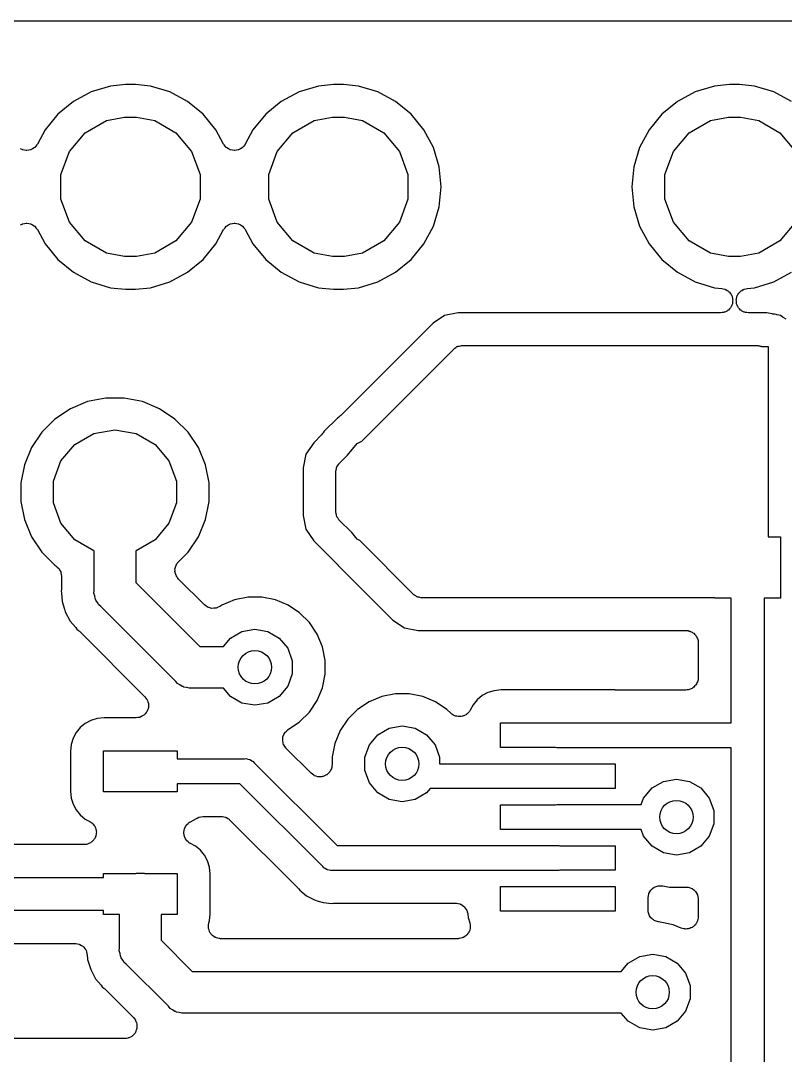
# Model space of a CAD drawing. Extents: x 91 to 190.2, y -113.9 to -59.9.
# Drawn here: x 147.59 to 156.93, y -73.36 to -60.72 of the extents above; entities that cross this region are included whole.
import ezdxf

# ---------------------------------------------------------------- set-up
doc = ezdxf.new("R2010")
doc.units = 0
doc.header["$MEASUREMENT"] = 0
doc.layers.add('BLACK', color=7, linetype='CONTINUOUS')

msp = doc.modelspace()

# ---------------------------------------------------------------- linework, layer by layer
at = {"layer": 'BLACK', "linetype": 'CONTINUOUS'}
for p, q in [((144.432, -60.72), (178.337, -60.72)), ((148.685, -61.5181), (148.449, -61.5896)), ((148.869, -61.5), (148.685, -61.5181)), ((148.991, -61.5), (148.869, -61.5)), ((149.175, -61.5181), (148.991, -61.5)), ((149.411, -61.5896), (149.175, -61.5181)), ((151.225, -61.5181), (150.989, -61.5896)), ((151.409, -61.5), (151.225, -61.5181)), ((151.531, -61.5), (151.409, -61.5)), ((151.715, -61.5181), (151.531, -61.5)), ((151.951, -61.5896), (151.715, -61.5181)), ((156.065, -61.5181), (155.829, -61.5896)), ((156.249, -61.5), (156.065, -61.5181)), ((156.371, -61.5), (156.249, -61.5)), ((156.555, -61.5181), (156.371, -61.5)), ((156.791, -61.5896), (156.555, -61.5181)), ((148.449, -61.5896), (148.232, -61.7056)), ((149.628, -61.7056), (149.411, -61.5896)), ((150.989, -61.5896), (150.772, -61.7056)), ((152.168, -61.7056), (151.951, -61.5896)), ((155.829, -61.5896), (155.612, -61.7056)), ((157.008, -61.7056), (156.791, -61.5896)), ((148.232, -61.7056), (148.042, -61.8618)), ((149.818, -61.8618), (149.628, -61.7056)), ((150.772, -61.7056), (150.582, -61.8618)), ((152.358, -61.8618), (152.168, -61.7056)), ((155.612, -61.7056), (155.422, -61.8618)), ((148.042, -61.8618), (147.886, -62.0522)), ((148.375, -62.0888), (148.635, -61.9389)), ((148.635, -61.9389), (148.856, -61.9)), ((148.856, -61.9), (149.004, -61.9)), ((149.004, -61.9), (149.225, -61.9389)), ((149.225, -61.9389), (149.485, -62.0888)), ((149.974, -62.0522), (149.818, -61.8618)), ((150.582, -61.8618), (150.426, -62.0522)), ((150.915, -62.0888), (151.175, -61.9389)), ((151.175, -61.9389), (151.396, -61.9)), ((151.396, -61.9), (151.544, -61.9)), ((151.544, -61.9), (151.765, -61.9389)), ((151.765, -61.9389), (152.025, -62.0888)), ((152.514, -62.0522), (152.358, -61.8618)), ((155.422, -61.8618), (155.266, -62.0522)), ((155.755, -62.0888), (156.015, -61.9389)), ((156.015, -61.9389), (156.236, -61.9)), ((156.236, -61.9), (156.384, -61.9)), ((156.384, -61.9), (156.605, -61.9389)), ((156.605, -61.9389), (156.865, -62.0888)), ((147.886, -62.0522), (147.792, -62.2268)), ((150.068, -62.2268), (149.974, -62.0522)), ((150.426, -62.0522), (150.332, -62.2268)), ((152.63, -62.2693), (152.514, -62.0522)), ((155.266, -62.0522), (155.15, -62.2693)), ((148.183, -62.3184), (148.375, -62.0888)), ((149.485, -62.0888), (149.677, -62.3184)), ((150.723, -62.3184), (150.915, -62.0888)), ((152.025, -62.0888), (152.217, -62.3184)), ((155.563, -62.3184), (155.755, -62.0888)), ((156.865, -62.0888), (157.057, -62.3184)), ((147.604, -62.2953), (147.586, -62.2841)), ((147.609, -62.2963), (147.604, -62.2953)), ((147.613, -62.2987), (147.609, -62.2963)), ((147.634, -62.3017), (147.613, -62.2987)), ((147.655, -62.306), (147.634, -62.3017)), ((147.66, -62.3053), (147.655, -62.306)), ((147.665, -62.306), (147.66, -62.3053)), ((147.686, -62.3017), (147.665, -62.306)), ((147.707, -62.2987), (147.686, -62.3017)), ((147.711, -62.2963), (147.707, -62.2987)), ((147.716, -62.2953), (147.711, -62.2963)), ((147.734, -62.2841), (147.716, -62.2953)), ((147.753, -62.2741), (147.734, -62.2841)), ((147.756, -62.2704), (147.753, -62.2741)), ((147.76, -62.2678), (147.756, -62.2704)), ((147.773, -62.2511), (147.76, -62.2678)), ((147.787, -62.2353), (147.773, -62.2511)), ((147.789, -62.2307), (147.787, -62.2353)), ((147.792, -62.2268), (147.789, -62.2307)), ((148.08, -62.6001), (148.183, -62.3184)), ((149.677, -62.3184), (149.78, -62.6001)), ((150.071, -62.2307), (150.068, -62.2268)), ((150.073, -62.2353), (150.071, -62.2307)), ((150.087, -62.2511), (150.073, -62.2353)), ((150.1, -62.2678), (150.087, -62.2511)), ((150.104, -62.2704), (150.1, -62.2678)), ((150.107, -62.2741), (150.104, -62.2704)), ((150.126, -62.2841), (150.107, -62.2741)), ((150.144, -62.2953), (150.126, -62.2841)), ((150.149, -62.2963), (150.144, -62.2953)), ((150.153, -62.2987), (150.149, -62.2963)), ((150.174, -62.3017), (150.153, -62.2987)), ((150.195, -62.306), (150.174, -62.3017)), ((150.2, -62.3053), (150.195, -62.306)), ((150.205, -62.306), (150.2, -62.3053)), ((150.226, -62.3017), (150.205, -62.306)), ((150.247, -62.2987), (150.226, -62.3017)), ((150.251, -62.2963), (150.247, -62.2987)), ((150.256, -62.2953), (150.251, -62.2963)), ((150.274, -62.2841), (150.256, -62.2953)), ((150.293, -62.2741), (150.274, -62.2841)), ((150.296, -62.2704), (150.293, -62.2741)), ((150.3, -62.2678), (150.296, -62.2704)), ((150.313, -62.2511), (150.3, -62.2678)), ((150.327, -62.2353), (150.313, -62.2511)), ((150.329, -62.2307), (150.327, -62.2353)), ((150.332, -62.2268), (150.329, -62.2307)), ((150.62, -62.6001), (150.723, -62.3184)), ((152.217, -62.3184), (152.32, -62.6001)), ((152.702, -62.505), (152.63, -62.2693)), ((155.15, -62.2693), (155.078, -62.505)), ((155.46, -62.6001), (155.563, -62.3184)), ((152.726, -62.75), (152.702, -62.505)), ((155.078, -62.505), (155.054, -62.75)), ((148.08, -62.8999), (148.08, -62.6001)), ((149.78, -62.6001), (149.78, -62.8999)), ((150.62, -62.8999), (150.62, -62.6001)), ((152.32, -62.6001), (152.32, -62.8999)), ((155.46, -62.8999), (155.46, -62.6001)), ((152.702, -62.995), (152.726, -62.75)), ((155.054, -62.75), (155.078, -62.995)), ((148.183, -63.1816), (148.08, -62.8999)), ((149.78, -62.8999), (149.677, -63.1816)), ((150.723, -63.1816), (150.62, -62.8999)), ((152.32, -62.8999), (152.217, -63.1816)), ((155.563, -63.1816), (155.46, -62.8999)), ((152.63, -63.2307), (152.702, -62.995)), ((155.078, -62.995), (155.15, -63.2307)), ((147.609, -63.2037), (147.613, -63.2013)), ((147.613, -63.2013), (147.634, -63.1983)), ((147.634, -63.1983), (147.655, -63.194)), ((147.655, -63.194), (147.66, -63.1947)), ((147.66, -63.1947), (147.665, -63.194)), ((147.665, -63.194), (147.686, -63.1983)), ((147.686, -63.1983), (147.707, -63.2013)), ((147.707, -63.2013), (147.711, -63.2037)), ((148.375, -63.4112), (148.183, -63.1816)), ((149.677, -63.1816), (149.485, -63.4112)), ((150.149, -63.2037), (150.153, -63.2013)), ((150.153, -63.2013), (150.174, -63.1983)), ((150.174, -63.1983), (150.195, -63.194)), ((150.195, -63.194), (150.2, -63.1947)), ((150.2, -63.1947), (150.205, -63.194)), ((150.205, -63.194), (150.226, -63.1983)), ((150.226, -63.1983), (150.247, -63.2013)), ((150.247, -63.2013), (150.251, -63.2037)), ((150.915, -63.4112), (150.723, -63.1816)), ((152.217, -63.1816), (152.025, -63.4112)), ((155.755, -63.4112), (155.563, -63.1816)), ((157.057, -63.1816), (156.865, -63.4112)), ((147.586, -63.2159), (147.604, -63.2047)), ((147.604, -63.2047), (147.609, -63.2037)), ((147.711, -63.2037), (147.716, -63.2047)), ((147.716, -63.2047), (147.734, -63.2159)), ((147.734, -63.2159), (147.753, -63.2259)), ((147.753, -63.2259), (147.756, -63.2296)), ((147.756, -63.2296), (147.76, -63.2322)), ((147.76, -63.2322), (147.773, -63.2489)), ((147.773, -63.2489), (147.787, -63.2647)), ((147.787, -63.2647), (147.789, -63.2693)), ((147.789, -63.2693), (147.792, -63.2732)), ((147.792, -63.2732), (147.886, -63.4478)), ((149.974, -63.4478), (150.068, -63.2732)), ((150.068, -63.2732), (150.071, -63.2693)), ((150.071, -63.2693), (150.073, -63.2647)), ((150.073, -63.2647), (150.087, -63.2489)), ((150.087, -63.2489), (150.1, -63.2322)), ((150.1, -63.2322), (150.104, -63.2296)), ((150.104, -63.2296), (150.107, -63.2259)), ((150.107, -63.2259), (150.126, -63.2159)), ((150.126, -63.2159), (150.144, -63.2047)), ((150.144, -63.2047), (150.149, -63.2037)), ((150.251, -63.2037), (150.256, -63.2047)), ((150.256, -63.2047), (150.274, -63.2159)), ((150.274, -63.2159), (150.293, -63.2259)), ((150.293, -63.2259), (150.296, -63.2296)), ((150.296, -63.2296), (150.3, -63.2322)), ((150.3, -63.2322), (150.313, -63.2489)), ((150.313, -63.2489), (150.327, -63.2647)), ((150.327, -63.2647), (150.329, -63.2693)), ((150.329, -63.2693), (150.332, -63.2732)), ((150.332, -63.2732), (150.426, -63.4478)), ((152.514, -63.4478), (152.63, -63.2307)), ((155.15, -63.2307), (155.266, -63.4478)), ((147.886, -63.4478), (148.042, -63.6382)), ((148.635, -63.5611), (148.375, -63.4112)), ((149.485, -63.4112), (149.225, -63.5611)), ((149.818, -63.6382), (149.974, -63.4478)), ((150.426, -63.4478), (150.582, -63.6382)), ((151.175, -63.5611), (150.915, -63.4112)), ((152.025, -63.4112), (151.765, -63.5611)), ((152.358, -63.6382), (152.514, -63.4478)), ((155.266, -63.4478), (155.422, -63.6382)), ((156.015, -63.5611), (155.755, -63.4112)), ((156.865, -63.4112), (156.605, -63.5611)), ((148.856, -63.6), (148.635, -63.5611)), ((149.225, -63.5611), (149.004, -63.6)), ((151.396, -63.6), (151.175, -63.5611)), ((151.765, -63.5611), (151.544, -63.6)), ((156.236, -63.6), (156.015, -63.5611)), ((156.605, -63.5611), (156.384, -63.6)), ((148.042, -63.6382), (148.232, -63.7944)), ((149.004, -63.6), (148.856, -63.6)), ((149.628, -63.7944), (149.818, -63.6382)), ((150.582, -63.6382), (150.772, -63.7944)), ((151.544, -63.6), (151.396, -63.6)), ((152.168, -63.7944), (152.358, -63.6382)), ((155.422, -63.6382), (155.612, -63.7944)), ((156.384, -63.6), (156.236, -63.6)), ((148.232, -63.7944), (148.449, -63.9104)), ((149.411, -63.9104), (149.628, -63.7944)), ((150.772, -63.7944), (150.989, -63.9104)), ((151.951, -63.9104), (152.168, -63.7944)), ((155.612, -63.7944), (155.829, -63.9104)), ((156.791, -63.9104), (157.008, -63.7944)), ((148.449, -63.9104), (148.685, -63.9819)), ((149.175, -63.9819), (149.411, -63.9104)), ((150.989, -63.9104), (151.225, -63.9819)), ((151.715, -63.9819), (151.951, -63.9104)), ((155.829, -63.9104), (156.065, -63.9819)), ((156.555, -63.9819), (156.791, -63.9104)), ((148.685, -63.9819), (148.869, -64)), ((148.869, -64), (148.991, -64)), ((148.991, -64), (149.175, -63.9819)), ((151.225, -63.9819), (151.409, -64)), ((151.409, -64), (151.531, -64)), ((151.531, -64), (151.715, -63.9819)), ((156.065, -63.9819), (156.154, -63.9907)), ((156.154, -63.9907), (156.172, -63.9958)), ((156.172, -63.9958), (156.191, -63.999)), ((156.191, -63.999), (156.197, -64.0028)), ((156.197, -64.0028), (156.205, -64.0048)), ((156.205, -64.0048), (156.22, -64.0157)), ((156.22, -64.0157), (156.236, -64.0251)), ((156.236, -64.0251), (156.241, -64.0308)), ((156.241, -64.0308), (156.247, -64.0351)), ((156.247, -64.0351), (156.258, -64.0506)), ((156.258, -64.0506), (156.27, -64.065)), ((156.27, -64.065), (156.272, -64.072)), ((156.272, -64.072), (156.276, -64.0781)), ((156.276, -64.0781), (156.281, -64.0963)), ((156.339, -64.0963), (156.344, -64.0781)), ((156.344, -64.0781), (156.348, -64.072)), ((156.348, -64.072), (156.35, -64.065)), ((156.35, -64.065), (156.362, -64.0506)), ((156.362, -64.0506), (156.373, -64.0351)), ((156.373, -64.0351), (156.379, -64.0308)), ((156.379, -64.0308), (156.384, -64.0251)), ((156.384, -64.0251), (156.4, -64.0157)), ((156.4, -64.0157), (156.415, -64.0048)), ((156.415, -64.0048), (156.423, -64.0028)), ((156.423, -64.0028), (156.429, -63.999)), ((156.429, -63.999), (156.448, -63.9958)), ((156.448, -63.9958), (156.466, -63.9907)), ((156.466, -63.9907), (156.555, -63.9819)), ((156.276, -64.1973), (156.27, -64.215)), ((156.284, -64.1804), (156.276, -64.1973)), ((156.281, -64.0963), (156.287, -64.114)), ((156.285, -64.173), (156.284, -64.1804)), ((156.287, -64.166), (156.285, -64.173)), ((156.287, -64.114), (156.287, -64.1214)), ((156.287, -64.1214), (156.289, -64.1286)), ((156.289, -64.1286), (156.287, -64.1473)), ((156.287, -64.1473), (156.287, -64.166)), ((156.331, -64.1286), (156.333, -64.1214)), ((156.333, -64.1473), (156.331, -64.1286)), ((156.333, -64.114), (156.339, -64.0963)), ((156.333, -64.1214), (156.333, -64.114)), ((156.333, -64.166), (156.333, -64.1473)), ((156.335, -64.173), (156.333, -64.166)), ((156.336, -64.1804), (156.335, -64.173)), ((156.344, -64.1973), (156.336, -64.1804)), ((156.35, -64.215), (156.344, -64.1973)), ((152.768, -64.3232), (152.627, -64.4176)), ((152.935, -64.29), (152.768, -64.3232)), ((156.14, -64.29), (152.935, -64.29)), ((156.158, -64.2867), (156.14, -64.29)), ((156.177, -64.2853), (156.158, -64.2867)), ((156.184, -64.2822), (156.177, -64.2853)), ((156.191, -64.281), (156.184, -64.2822)), ((156.207, -64.2716), (156.191, -64.281)), ((156.224, -64.2638), (156.207, -64.2716)), ((156.23, -64.2586), (156.224, -64.2638)), ((156.236, -64.2549), (156.23, -64.2586)), ((156.248, -64.2405), (156.236, -64.2549)), ((156.262, -64.2274), (156.248, -64.2405)), ((156.265, -64.2207), (156.262, -64.2274)), ((156.27, -64.215), (156.265, -64.2207)), ((156.355, -64.2207), (156.35, -64.215)), ((156.358, -64.2274), (156.355, -64.2207)), ((156.372, -64.2405), (156.358, -64.2274)), ((156.384, -64.2549), (156.372, -64.2405)), ((156.39, -64.2586), (156.384, -64.2549)), ((156.396, -64.2638), (156.39, -64.2586)), ((156.413, -64.2716), (156.396, -64.2638)), ((156.429, -64.281), (156.413, -64.2716)), ((156.436, -64.2822), (156.429, -64.281)), ((156.443, -64.2853), (156.436, -64.2822)), ((156.462, -64.2867), (156.443, -64.2853)), ((156.48, -64.29), (156.462, -64.2867)), ((156.705, -64.29), (156.48, -64.29)), ((156.764, -64.3017), (156.705, -64.29)), ((156.771, -64.3018), (156.764, -64.3017)), ((156.778, -64.3038), (156.771, -64.3018)), ((156.798, -64.3058), (156.778, -64.3038)), ((156.818, -64.3116), (156.798, -64.3058)), ((156.825, -64.3125), (156.818, -64.3116)), ((156.832, -64.3152), (156.825, -64.3125)), ((156.872, -64.3232), (156.832, -64.3152)), ((156.899, -64.3416), (156.872, -64.3232)), ((152.627, -64.4176), (151.499, -65.5448)), ((156.906, -64.3446), (156.899, -64.3416)), ((156.912, -64.3491), (156.906, -64.3446)), ((156.943, -64.3658), (156.912, -64.3491)), ((152.887, -64.724), (152.891, -64.7197)), ((152.891, -64.7197), (152.905, -64.7114)), ((152.905, -64.7114), (152.919, -64.7019)), ((152.919, -64.7019), (152.924, -64.7005)), ((152.924, -64.7005), (152.929, -64.6977)), ((152.929, -64.6977), (152.946, -64.6948)), ((152.946, -64.6948), (152.962, -64.6905)), ((152.962, -64.6905), (152.967, -64.691)), ((152.967, -64.691), (152.973, -64.69)), ((152.973, -64.69), (156.593, -64.69)), ((156.593, -64.69), (156.604, -64.6919)), ((156.604, -64.6919), (156.615, -64.6919)), ((156.615, -64.6919), (156.625, -64.6957)), ((156.625, -64.6957), (156.636, -64.6977)), ((156.636, -64.6977), (156.64, -64.7)), ((156.64, -64.7), (156.72, -64.7)), ((156.72, -64.7), (156.72, -67.025)), ((151.755, -65.8553), (152.883, -64.7272)), ((152.883, -64.7272), (152.887, -64.724)), ((148.627, -65.33), (148.405, -65.3742)), ((148.853, -65.33), (148.627, -65.33)), ((149.075, -65.3742), (148.853, -65.33)), ((148.195, -65.4609), (148.007, -65.5867)), ((148.405, -65.3742), (148.195, -65.4609)), ((149.285, -65.4609), (149.075, -65.3742)), ((149.473, -65.5867), (149.285, -65.4609)), ((148.007, -65.5867), (147.847, -65.7469)), ((149.633, -65.7469), (149.473, -65.5867)), ((151.457, -65.5767), (151.297, -65.7369)), ((151.477, -65.5635), (151.457, -65.5767)), ((151.487, -65.5533), (151.477, -65.5635)), ((151.499, -65.5448), (151.487, -65.5533)), ((148.48, -65.7644), (148.74, -65.7184)), ((148.74, -65.7184), (149, -65.7644)), ((147.847, -65.7469), (147.721, -65.9353)), ((148.25, -65.8966), (148.48, -65.7644)), ((149, -65.7644), (149.23, -65.8966)), ((149.759, -65.9353), (149.633, -65.7469)), ((151.265, -65.7795), (151.168, -65.8767)), ((151.273, -65.7674), (151.265, -65.7795)), ((151.283, -65.7568), (151.273, -65.7674)), ((151.297, -65.7369), (151.283, -65.7568)), ((151.7, -65.8866), (151.755, -65.8553)), ((147.721, -65.9353), (147.634, -66.1446)), ((148.08, -66.0992), (148.25, -65.8966)), ((149.23, -65.8966), (149.4, -66.0992)), ((149.846, -66.1446), (149.759, -65.9353)), ((151.168, -65.8767), (151.073, -66.018)), ((151.581, -66.0291), (151.7, -65.8866)), ((147.99, -66.3478), (148.08, -66.0992)), ((149.4, -66.0992), (149.49, -66.3478)), ((151.073, -66.018), (151.04, -66.1848)), ((151.477, -66.1328), (151.581, -66.0291)), ((147.634, -66.1446), (147.59, -66.3667)), ((149.89, -66.3667), (149.846, -66.1446)), ((151.04, -66.1848), (151.04, -66.7652)), ((151.44, -66.2115), (151.445, -66.1955)), ((151.441, -66.2171), (151.44, -66.2115)), ((151.44, -66.2226), (151.441, -66.2171)), ((151.44, -66.7274), (151.44, -66.2226)), ((151.445, -66.1955), (151.448, -66.1792)), ((151.448, -66.1792), (151.45, -66.1743)), ((151.45, -66.1743), (151.452, -66.1689)), ((151.452, -66.1689), (151.461, -66.1553)), ((151.461, -66.1553), (151.47, -66.141)), ((151.47, -66.141), (151.474, -66.1374)), ((151.474, -66.1374), (151.477, -66.1328)), ((147.99, -66.6122), (147.99, -66.3478)), ((149.49, -66.3478), (149.49, -66.6122)), ((147.59, -66.3667), (147.59, -66.5933)), ((149.89, -66.5933), (149.89, -66.3667)), ((147.59, -66.5933), (147.634, -66.8154)), ((148.08, -66.8608), (147.99, -66.6122)), ((149.49, -66.6122), (149.4, -66.8608)), ((149.846, -66.8154), (149.89, -66.5933)), ((151.441, -66.7329), (151.44, -66.7274)), ((151.44, -66.7385), (151.441, -66.7329)), ((151.445, -66.7545), (151.44, -66.7385)), ((147.634, -66.8154), (147.721, -67.0247)), ((148.25, -67.0634), (148.08, -66.8608)), ((149.4, -66.8608), (149.23, -67.0634)), ((149.759, -67.0247), (149.846, -66.8154)), ((151.04, -66.7652), (151.073, -66.932)), ((151.448, -66.7708), (151.445, -66.7545)), ((151.45, -66.7757), (151.448, -66.7708)), ((151.452, -66.7811), (151.45, -66.7757)), ((151.461, -66.7947), (151.452, -66.7811)), ((151.47, -66.809), (151.461, -66.7947)), ((151.474, -66.8126), (151.47, -66.809)), ((151.477, -66.8172), (151.474, -66.8126)), ((151.633, -66.9731), (151.477, -66.8172)), ((151.073, -66.932), (151.168, -67.0733)), ((151.7, -67.0534), (151.633, -66.9731)), ((147.721, -67.0247), (147.847, -67.2131)), ((148.48, -67.1956), (148.25, -67.0634)), ((149.23, -67.0634), (149, -67.1956)), ((149.633, -67.2131), (149.759, -67.0247)), ((151.168, -67.0733), (151.285, -67.1906)), ((151.731, -67.0711), (151.7, -67.0534)), ((152.393, -67.7328), (151.731, -67.0711)), ((156.72, -67.025), (156.87, -67.025)), ((156.87, -67.025), (156.87, -67.775)), ((147.847, -67.2131), (148.007, -67.3733)), ((148.486, -67.1968), (148.48, -67.1956)), ((148.486, -67.6789), (148.486, -67.1968)), ((149, -67.1956), (148.994, -67.1968)), ((148.994, -67.1968), (148.994, -67.5848)), ((149.517, -67.3297), (149.633, -67.2131)), ((151.285, -67.1906), (151.287, -67.1928)), ((151.287, -67.1928), (151.467, -67.3735)), ((148.007, -67.3733), (148.019, -67.3816)), ((149.483, -67.385), (149.487, -67.3723)), ((149.487, -67.3723), (149.494, -67.3616)), ((149.494, -67.3616), (149.5, -67.3497)), ((149.5, -67.3497), (149.509, -67.3404)), ((149.509, -67.3404), (149.517, -67.3297)), ((151.467, -67.3735), (151.469, -67.375)), ((148.019, -67.3816), (148.035, -67.3962)), ((148.035, -67.3962), (148.051, -67.4099)), ((148.051, -67.4099), (148.053, -67.4142)), ((148.053, -67.4142), (148.057, -67.4176)), ((148.057, -67.4176), (148.066, -67.4366)), ((148.066, -67.4366), (148.077, -67.455)), ((148.077, -67.455), (148.078, -67.4599)), ((148.078, -67.4599), (148.08, -67.4643)), ((148.08, -67.4643), (148.082, -67.4854)), ((148.082, -67.4854), (148.086, -67.5063)), ((149.473, -67.4227), (149.477, -67.41)), ((149.474, -67.4357), (149.473, -67.4227)), ((149.473, -67.4488), (149.474, -67.4357)), ((149.477, -67.4615), (149.473, -67.4488)), ((149.477, -67.41), (149.478, -67.3969)), ((149.478, -67.4745), (149.477, -67.4615)), ((149.478, -67.3969), (149.483, -67.385)), ((149.483, -67.4864), (149.478, -67.4745)), ((149.487, -67.4991), (149.483, -67.4864)), ((149.494, -67.5099), (149.487, -67.4991)), ((151.469, -67.375), (152.137, -68.0424)), ((148.086, -67.5063), (148.086, -67.6505)), ((148.994, -67.5848), (149.775, -68.366)), ((149.5, -67.5218), (149.494, -67.5099)), ((149.509, -67.531), (149.5, -67.5218)), ((149.517, -67.5418), (149.509, -67.531)), ((149.832, -67.8569), (149.517, -67.5418)), ((148.085, -67.6652), (148.083, -67.69)), ((148.083, -67.69), (148.085, -67.7148)), ((148.086, -67.6505), (148.085, -67.6578)), ((148.085, -67.6578), (148.085, -67.6652)), ((148.085, -67.7148), (148.095, -67.8182)), ((148.483, -67.7125), (148.486, -67.6789)), ((148.492, -67.745), (148.483, -67.7125)), ((148.498, -67.7782), (148.492, -67.745)), ((152.397, -67.736), (152.393, -67.7328)), ((152.401, -67.7403), (152.397, -67.736)), ((152.415, -67.7486), (152.401, -67.7403)), ((152.429, -67.7581), (152.415, -67.7486)), ((148.095, -67.8182), (148.123, -67.908)), ((148.503, -67.788), (148.498, -67.7782)), ((148.506, -67.799), (148.503, -67.788)), ((148.526, -67.8266), (148.506, -67.799)), ((148.542, -67.8558), (148.526, -67.8266)), ((148.568, -67.8774), (148.542, -67.8558)), ((149.483, -68.7918), (148.568, -67.8774)), ((149.852, -67.8709), (149.832, -67.8569)), ((149.872, -67.8854), (149.852, -67.8709)), ((150.021, -67.8756), (149.999, -67.8854)), ((150.044, -67.8604), (150.021, -67.8756)), ((150.2, -67.7957), (150.044, -67.8604)), ((150.366, -67.7628), (150.2, -67.7957)), ((150.534, -67.7628), (150.366, -67.7628)), ((150.7, -67.7957), (150.534, -67.7628)), ((150.856, -67.8604), (150.7, -67.7957)), ((150.996, -67.9542), (150.856, -67.8604)), ((152.434, -67.7595), (152.429, -67.7581)), ((152.439, -67.7623), (152.434, -67.7595)), ((152.456, -67.7652), (152.439, -67.7623)), ((152.472, -67.7695), (152.456, -67.7652)), ((152.477, -67.769), (152.472, -67.7695)), ((152.483, -67.77), (152.477, -67.769)), ((156.07, -67.77), (152.483, -67.77)), ((156.07, -67.775), (156.07, -67.77)), ((156.267, -67.775), (156.07, -67.775)), ((156.267, -69.2976), (156.267, -67.775)), ((156.87, -67.775), (156.673, -67.775)), ((156.673, -67.775), (156.673, -73.84)), ((148.123, -67.908), (148.123, -67.908)), ((148.123, -67.908), (148.133, -67.9415)), ((148.133, -67.9415), (148.194, -68.0551)), ((149.873, -67.8858), (149.872, -67.8854)), ((149.874, -67.8868), (149.873, -67.8858)), ((149.898, -67.8931), (149.874, -67.8868)), ((149.922, -67.9), (149.898, -67.8931)), ((149.923, -67.8998), (149.922, -67.9)), ((149.925, -67.9003), (149.923, -67.8998)), ((149.949, -67.8981), (149.925, -67.9003)), ((149.974, -67.8965), (149.949, -67.8981)), ((149.975, -67.8959), (149.974, -67.8965)), ((149.977, -67.8957), (149.975, -67.8959)), ((149.999, -67.8854), (149.977, -67.8957)), ((151.116, -68.0736), (150.996, -67.9542)), ((148.194, -68.0551), (148.26, -68.1354)), ((151.21, -68.214), (151.116, -68.0736)), ((152.137, -68.0424), (152.278, -68.1368)), ((148.26, -68.1354), (148.26, -68.1354)), ((148.26, -68.1354), (148.275, -68.1547)), ((148.275, -68.1547), (148.295, -68.1705)), ((148.295, -68.1705), (148.299, -68.1761)), ((148.299, -68.1761), (148.305, -68.1804)), ((148.305, -68.1804), (149.106, -68.9813)), ((150.152, -68.2644), (150.291, -68.1837)), ((150.291, -68.1837), (150.45, -68.1557)), ((150.45, -68.1557), (150.609, -68.1837)), ((150.609, -68.1837), (150.748, -68.2644)), ((151.274, -68.37), (151.21, -68.214)), ((152.278, -68.1368), (152.445, -68.17)), ((152.445, -68.17), (155.717, -68.17)), ((155.717, -68.17), (155.73, -68.1723)), ((155.73, -68.1723), (155.743, -68.1723)), ((155.743, -68.1723), (155.755, -68.1768)), ((155.755, -68.1768), (155.768, -68.179)), ((155.768, -68.179), (155.779, -68.1856)), ((155.779, -68.1856), (155.792, -68.1901)), ((155.792, -68.1901), (155.802, -68.1985)), ((155.802, -68.1985), (155.813, -68.2051)), ((155.813, -68.2051), (155.822, -68.2151)), ((155.822, -68.2151), (155.832, -68.2236)), ((155.832, -68.2236), (155.838, -68.2349)), ((155.838, -68.2349), (155.847, -68.245)), ((155.847, -68.245), (155.851, -68.2573)), ((155.851, -68.2573), (155.858, -68.2687)), ((149.775, -68.366), (150.066, -68.366)), ((150.066, -68.366), (150.152, -68.2644)), ((150.748, -68.2644), (150.852, -68.3879)), ((151.307, -68.5356), (151.274, -68.37)), ((155.858, -68.2687), (155.86, -68.2816)), ((155.86, -68.2816), (155.865, -68.294)), ((155.865, -68.294), (155.865, -68.3071)), ((155.865, -68.3071), (155.867, -68.32)), ((155.867, -68.32), (155.867, -68.7476)), ((150.852, -68.3879), (150.907, -68.5394)), ((150.907, -68.5394), (150.907, -68.7006)), ((151.307, -68.7044), (151.307, -68.5356)), ((150.907, -68.7006), (150.852, -68.8521)), ((151.274, -68.87), (151.307, -68.7044)), ((155.867, -68.7476), (155.865, -68.7605)), ((155.865, -68.7605), (155.865, -68.7736)), ((149.504, -68.8176), (149.483, -68.7918)), ((149.533, -68.8344), (149.504, -68.8176)), ((149.561, -68.8538), (149.533, -68.8344)), ((149.572, -68.8567), (149.561, -68.8538)), ((149.582, -68.8624), (149.572, -68.8567)), ((149.615, -68.8682), (149.582, -68.8624)), ((149.648, -68.8769), (149.615, -68.8682)), ((149.681, -68.874), (149.648, -68.8769)), ((150.066, -68.874), (149.681, -68.874)), ((150.152, -68.9756), (150.066, -68.874)), ((150.852, -68.8521), (150.748, -68.9756)), ((151.21, -69.026), (151.274, -68.87)), ((155.755, -68.8908), (155.743, -68.8953)), ((155.768, -68.8886), (155.755, -68.8908)), ((155.779, -68.882), (155.768, -68.8886)), ((155.792, -68.8775), (155.779, -68.882)), ((155.802, -68.8691), (155.792, -68.8775)), ((155.813, -68.8625), (155.802, -68.8691)), ((155.822, -68.8525), (155.813, -68.8625)), ((155.832, -68.844), (155.822, -68.8525)), ((155.838, -68.8327), (155.832, -68.844)), ((155.847, -68.8226), (155.838, -68.8327)), ((155.851, -68.8103), (155.847, -68.8226)), ((155.858, -68.7989), (155.851, -68.8103)), ((155.86, -68.786), (155.858, -68.7989)), ((155.865, -68.7736), (155.86, -68.786)), ((149.106, -68.9813), (149.118, -68.9973)), ((149.118, -68.9973), (149.13, -69.0123)), ((149.13, -69.0123), (149.132, -69.0185)), ((150.291, -69.0563), (150.152, -68.9756)), ((150.748, -68.9756), (150.609, -69.0563)), ((152, -68.9757), (151.844, -69.0404)), ((152.166, -68.9428), (152, -68.9757)), ((152.334, -68.9428), (152.166, -68.9428)), ((152.5, -68.9757), (152.334, -68.9428)), ((152.656, -69.0404), (152.5, -68.9757)), ((153.166, -69.0158), (153.116, -69.0767)), ((153.227, -68.9658), (153.166, -69.0158)), ((153.296, -68.9287), (153.227, -68.9658)), ((153.372, -68.9058), (153.296, -68.9287)), ((153.457, -68.8973), (153.372, -68.9058)), ((154.85, -68.8973), (153.457, -68.8973)), ((154.851, -68.8972), (154.85, -68.8973)), ((154.853, -68.8976), (154.851, -68.8972)), ((155.717, -68.8976), (154.853, -68.8976)), ((155.73, -68.8953), (155.717, -68.8976)), ((155.743, -68.8953), (155.73, -68.8953)), ((149.137, -69.1439), (149.13, -69.1623)), ((149.132, -69.0185), (149.136, -69.0239)), ((149.136, -69.0239), (149.141, -69.0429)), ((149.145, -69.1262), (149.137, -69.1439)), ((149.141, -69.0429), (149.148, -69.0613)), ((149.146, -69.1196), (149.145, -69.1262)), ((149.148, -69.1134), (149.146, -69.1196)), ((149.148, -69.0613), (149.148, -69.0679)), ((149.148, -69.0679), (149.15, -69.0743)), ((149.15, -69.0743), (149.148, -69.0938)), ((149.148, -69.0938), (149.148, -69.1134)), ((150.45, -69.0843), (150.291, -69.0563)), ((150.609, -69.0563), (150.45, -69.0843)), ((151.116, -69.1664), (151.21, -69.026)), ((151.704, -69.1342), (151.584, -69.2536)), ((151.844, -69.0404), (151.704, -69.1342)), ((152.796, -69.1342), (152.656, -69.0404)), ((152.842, -69.1793), (152.796, -69.1342)), ((153.08, -69.1439), (153.074, -69.151)), ((153.116, -69.0767), (153.08, -69.1439)), ((148.446, -69.2687), (148.377, -69.3058)), ((148.522, -69.2458), (148.446, -69.2687)), ((148.607, -69.2373), (148.522, -69.2458)), ((149, -69.2373), (148.607, -69.2373)), ((149.02, -69.2339), (149, -69.2373)), ((149.039, -69.2322), (149.02, -69.2339)), ((149.045, -69.2294), (149.039, -69.2322)), ((149.052, -69.2283), (149.045, -69.2294)), ((149.069, -69.2185), (149.052, -69.2283)), ((149.086, -69.2102), (149.069, -69.2185)), ((149.091, -69.2055), (149.086, -69.2102)), ((149.097, -69.2022), (149.091, -69.2055)), ((149.109, -69.1872), (149.097, -69.2022)), ((149.123, -69.1734), (149.109, -69.1872)), ((149.126, -69.1674), (149.123, -69.1734)), ((149.13, -69.1623), (149.126, -69.1674)), ((150.996, -69.2858), (151.116, -69.1664)), ((151.584, -69.2536), (151.49, -69.394)), ((152.849, -69.1845), (152.842, -69.1793)), ((152.855, -69.1912), (152.849, -69.1845)), ((152.87, -69.1993), (152.855, -69.1912)), ((152.884, -69.2091), (152.87, -69.1993)), ((152.893, -69.2115), (152.884, -69.2091)), ((152.901, -69.2158), (152.893, -69.2115)), ((152.918, -69.2182), (152.901, -69.2158)), ((152.935, -69.2226), (152.918, -69.2182)), ((152.944, -69.2218), (152.935, -69.2226)), ((152.952, -69.2231), (152.944, -69.2218)), ((152.969, -69.2196), (152.952, -69.2231)), ((152.986, -69.2181), (152.969, -69.2196)), ((152.995, -69.2143), (152.986, -69.2181)), ((153.003, -69.2124), (152.995, -69.2143)), ((153.018, -69.2033), (153.003, -69.2124)), ((153.034, -69.1961), (153.018, -69.2033)), ((153.04, -69.1897), (153.034, -69.1961)), ((153.048, -69.1849), (153.04, -69.1897)), ((153.058, -69.1714), (153.048, -69.1849)), ((153.07, -69.1592), (153.058, -69.1714)), ((153.074, -69.151), (153.07, -69.1592)), ((148.316, -69.3558), (148.266, -69.4167)), ((148.377, -69.3058), (148.316, -69.3558)), ((150.835, -69.3994), (150.852, -69.3822)), ((150.852, -69.3822), (150.854, -69.3815)), ((150.854, -69.3815), (150.855, -69.3803)), ((150.855, -69.3803), (150.996, -69.2858)), ((151.49, -69.394), (151.426, -69.55)), ((151.952, -69.4444), (152.091, -69.3637)), ((152.091, -69.3637), (152.25, -69.3357)), ((152.25, -69.3357), (152.409, -69.3637)), ((152.409, -69.3637), (152.548, -69.4444)), ((153.45, -69.6), (153.45, -69.3)), ((153.45, -69.3), (154.123, -69.3)), ((154.123, -69.3), (154.137, -69.2976)), ((154.137, -69.2976), (156.267, -69.2976)), ((148.229, -69.4862), (148.206, -69.5616)), ((148.266, -69.4167), (148.229, -69.4862)), ((150.789, -69.5148), (150.791, -69.4905)), ((150.789, -69.5165), (150.789, -69.5148)), ((150.789, -69.5181), (150.789, -69.5165)), ((150.795, -69.5417), (150.789, -69.5181)), ((150.791, -69.4905), (150.793, -69.4662)), ((150.793, -69.4662), (150.794, -69.4647)), ((150.794, -69.4631), (150.805, -69.4411)), ((150.794, -69.4647), (150.794, -69.4631)), ((150.805, -69.4411), (150.815, -69.419)), ((150.815, -69.419), (150.817, -69.4178)), ((150.817, -69.4163), (150.835, -69.3994)), ((150.817, -69.4178), (150.817, -69.4163)), ((151.848, -69.5679), (151.952, -69.4444)), ((152.548, -69.4444), (152.652, -69.5679)), ((148.206, -69.5616), (148.197, -69.6474)), ((148.197, -69.6474), (148.197, -70.1326)), ((148.6, -70.14), (148.6, -69.64)), ((148.6, -69.64), (149.5, -69.64)), ((149.5, -69.64), (149.5, -69.7376)), ((150.801, -69.5654), (150.795, -69.5417)), ((150.802, -69.5668), (150.801, -69.5654)), ((150.802, -69.5684), (150.802, -69.5668)), ((150.816, -69.5885), (150.802, -69.5684)), ((150.83, -69.6088), (150.816, -69.5885)), ((150.831, -69.6097), (150.83, -69.6088)), ((150.832, -69.6111), (150.831, -69.6097)), ((151.137, -69.9155), (150.832, -69.6111)), ((151.426, -69.55), (151.393, -69.7156)), ((151.793, -69.7194), (151.848, -69.5679)), ((152.652, -69.5679), (152.707, -69.7194)), ((154.123, -69.6), (153.45, -69.6)), ((154.137, -69.6024), (154.123, -69.6)), ((156.267, -69.6024), (154.137, -69.6024)), ((156.267, -69.73), (156.267, -69.6024)), ((149.5, -69.7376), (150.323, -69.7376)), ((150.323, -69.7376), (150.343, -69.7358)), ((150.343, -69.7358), (150.363, -69.7411)), ((150.363, -69.7411), (150.383, -69.7446)), ((150.383, -69.7446), (150.389, -69.748)), ((150.389, -69.748), (150.395, -69.7497)), ((150.395, -69.7497), (150.412, -69.7613)), ((150.412, -69.7613), (150.429, -69.7715)), ((150.429, -69.7715), (150.442, -69.7869)), ((151.393, -69.7156), (151.393, -69.8095)), ((151.793, -69.8806), (151.793, -69.7194)), ((152.707, -69.7194), (152.707, -69.7976)), ((156.267, -73.84), (156.267, -69.73)), ((150.442, -69.7869), (151.453, -70.7976)), ((151.361, -69.9002), (151.358, -69.9059)), ((151.366, -69.8955), (151.361, -69.9002)), ((151.374, -69.8777), (151.366, -69.8955)), ((151.384, -69.8608), (151.374, -69.8777)), ((151.385, -69.8543), (151.384, -69.8608)), ((151.388, -69.8483), (151.385, -69.8543)), ((151.389, -69.8288), (151.388, -69.8483)), ((151.393, -69.8095), (151.389, -69.8288)), ((151.848, -70.0321), (151.793, -69.8806)), ((152.707, -69.7976), (154.163, -69.7976)), ((154.163, -69.7976), (154.177, -69.8)), ((154.177, -69.8), (154.85, -69.8)), ((154.85, -69.8), (154.85, -70.1)), ((151.153, -69.9268), (151.137, -69.9155)), ((151.168, -69.9394), (151.153, -69.9268)), ((151.174, -69.9416), (151.168, -69.9394)), ((151.179, -69.9454), (151.174, -69.9416)), ((151.198, -69.9505), (151.179, -69.9454)), ((151.217, -69.9572), (151.198, -69.9505)), ((151.223, -69.9572), (151.217, -69.9572)), ((151.23, -69.9589), (151.223, -69.9572)), ((151.249, -69.9572), (151.23, -69.9589)), ((151.269, -69.9572), (151.249, -69.9572)), ((151.275, -69.9549), (151.269, -69.9572)), ((151.282, -69.9543), (151.275, -69.9549)), ((151.299, -69.9461), (151.282, -69.9543)), ((151.318, -69.9394), (151.299, -69.9461)), ((151.323, -69.9351), (151.318, -69.9394)), ((151.329, -69.9323), (151.323, -69.9351)), ((151.343, -69.9185), (151.329, -69.9323)), ((151.358, -69.9059), (151.343, -69.9185)), ((155.302, -70.0944), (155.441, -70.0137)), ((155.441, -70.0137), (155.6, -69.9857)), ((155.6, -69.9857), (155.759, -70.0137)), ((155.759, -70.0137), (155.898, -70.0944)), ((148.197, -70.1326), (148.206, -70.2184)), ((149.5, -70.14), (148.6, -70.14)), ((150.267, -70.0424), (149.5, -70.0424)), ((149.5, -70.0424), (149.5, -70.14)), ((151.278, -71.0531), (150.267, -70.0424)), ((151.952, -70.1556), (151.848, -70.0321)), ((152.091, -70.2363), (151.952, -70.1556)), ((152.548, -70.1556), (152.409, -70.2363)), ((152.593, -70.1024), (152.548, -70.1556)), ((154.163, -70.1024), (152.593, -70.1024)), ((154.177, -70.1), (154.163, -70.1024)), ((154.85, -70.1), (154.177, -70.1)), ((155.198, -70.2179), (155.302, -70.0944)), ((155.898, -70.0944), (156.002, -70.2179)), ((148.206, -70.2184), (148.229, -70.2938)), ((152.25, -70.2643), (152.091, -70.2363)), ((152.409, -70.2363), (152.25, -70.2643)), ((155.169, -70.2976), (155.198, -70.2179)), ((156.002, -70.2179), (156.057, -70.3694)), ((148.229, -70.2938), (148.266, -70.3633)), ((148.266, -70.3633), (148.316, -70.4242)), ((153.45, -70.6), (153.45, -70.3)), ((153.45, -70.3), (154.123, -70.3)), ((154.123, -70.3), (154.137, -70.2976)), ((154.137, -70.2976), (155.169, -70.2976)), ((156.057, -70.3694), (156.057, -70.5306)), ((148.316, -70.4242), (148.377, -70.4742)), ((148.377, -70.4742), (148.433, -70.5045)), ((148.433, -70.5045), (148.446, -70.5141)), ((148.446, -70.5141), (148.459, -70.5219)), ((148.459, -70.5219), (148.466, -70.5301)), ((148.466, -70.5301), (148.474, -70.5367)), ((149.62, -70.5399), (149.636, -70.5268)), ((149.636, -70.5268), (149.652, -70.5126)), ((149.652, -70.5126), (149.657, -70.5108)), ((149.657, -70.5108), (149.661, -70.5077)), ((149.661, -70.5077), (149.736, -70.4672)), ((149.736, -70.4672), (149.738, -70.4668)), ((149.738, -70.4668), (149.743, -70.4641)), ((149.743, -70.4641), (149.764, -70.4514)), ((149.764, -70.4514), (149.765, -70.4513)), ((149.765, -70.4513), (149.766, -70.4509)), ((149.766, -70.4509), (149.791, -70.4468)), ((149.791, -70.4468), (149.816, -70.4424)), ((149.816, -70.4424), (150.039, -70.4424)), ((150.039, -70.4424), (150.046, -70.4435)), ((150.046, -70.4435), (150.052, -70.443)), ((150.052, -70.443), (150.071, -70.448)), ((150.071, -70.448), (150.09, -70.4514)), ((150.09, -70.4514), (150.096, -70.4547)), ((150.096, -70.4547), (150.102, -70.4565)), ((150.102, -70.4565), (150.119, -70.4677)), ((150.119, -70.4677), (150.135, -70.4775)), ((150.135, -70.4775), (150.14, -70.4825)), ((150.14, -70.4825), (150.145, -70.4863)), ((150.145, -70.4863), (150.975, -71.3162)), ((156.057, -70.5306), (156.002, -70.6821)), ((148.474, -70.5367), (148.483, -70.5499)), ((148.483, -70.5499), (148.493, -70.5618)), ((148.493, -70.5618), (148.496, -70.5718)), ((148.496, -70.5718), (148.502, -70.5809)), ((148.502, -70.5809), (148.505, -70.5961)), ((148.505, -70.5961), (148.51, -70.6108)), ((148.51, -70.6108), (148.51, -70.6214)), ((148.51, -70.6214), (148.513, -70.6319)), ((148.513, -70.6319), (148.51, -70.6473)), ((148.51, -70.6473), (148.51, -70.6628)), ((149.581, -70.6351), (149.586, -70.6143)), ((149.582, -70.64), (149.581, -70.6351)), ((149.581, -70.6449), (149.582, -70.64)), ((149.586, -70.6657), (149.581, -70.6449)), ((149.586, -70.6143), (149.589, -70.5933)), ((149.589, -70.5933), (149.591, -70.589)), ((149.591, -70.589), (149.592, -70.5841)), ((149.592, -70.5841), (149.603, -70.5661)), ((149.603, -70.5661), (149.613, -70.5474)), ((149.613, -70.5474), (149.617, -70.5441)), ((149.617, -70.5441), (149.62, -70.5399)), ((154.123, -70.6), (153.45, -70.6)), ((154.137, -70.6024), (154.123, -70.6)), ((155.169, -70.6024), (154.137, -70.6024)), ((155.198, -70.6821), (155.169, -70.6024)), ((148.363, -70.7868), (146.546, -70.7868)), ((148.378, -70.7841), (148.363, -70.7868)), ((148.394, -70.7836), (148.378, -70.7841)), ((148.403, -70.7796), (148.394, -70.7836)), ((148.414, -70.7778), (148.403, -70.7796)), ((148.427, -70.77), (148.414, -70.7778)), ((148.442, -70.7642), (148.427, -70.77)), ((148.45, -70.757), (148.442, -70.7642)), ((148.459, -70.7517), (148.45, -70.757)), ((148.469, -70.7398), (148.459, -70.7517)), ((148.481, -70.7294), (148.469, -70.7398)), ((148.486, -70.72), (148.481, -70.7294)), ((148.493, -70.7118), (148.486, -70.72)), ((148.498, -70.6972), (148.493, -70.7118)), ((148.505, -70.6835), (148.498, -70.6972)), ((148.507, -70.6729), (148.505, -70.6835)), ((148.51, -70.6628), (148.507, -70.6729)), ((149.589, -70.6867), (149.586, -70.6657)), ((149.591, -70.691), (149.589, -70.6867)), ((149.592, -70.6959), (149.591, -70.691)), ((149.603, -70.7139), (149.592, -70.6959)), ((149.613, -70.7326), (149.603, -70.7139)), ((149.617, -70.7359), (149.613, -70.7326)), ((149.62, -70.7401), (149.617, -70.7359)), ((149.636, -70.7532), (149.62, -70.7401)), ((149.652, -70.7674), (149.636, -70.7532)), ((149.657, -70.7692), (149.652, -70.7674)), ((149.661, -70.7723), (149.657, -70.7692)), ((149.723, -70.8058), (149.661, -70.7723)), ((155.302, -70.8056), (155.198, -70.6821)), ((156.002, -70.6821), (155.898, -70.8056)), ((149.784, -70.8558), (149.723, -70.8058)), ((149.834, -70.9167), (149.784, -70.8558)), ((151.453, -70.7976), (154.163, -70.7976)), ((154.163, -70.7976), (154.177, -70.8)), ((154.177, -70.8), (154.85, -70.8)), ((154.85, -70.8), (154.85, -71.1)), ((155.441, -70.8863), (155.302, -70.8056)), ((155.6, -70.9143), (155.441, -70.8863)), ((155.759, -70.8863), (155.6, -70.9143)), ((155.898, -70.8056), (155.759, -70.8863)), ((149.871, -70.9862), (149.834, -70.9167)), ((149.894, -71.0616), (149.871, -70.9862)), ((148.6, -71.14), (148.994, -71.14)), ((148.6, -71.1868), (148.6, -71.14)), ((148.994, -71.14), (149.005, -71.136)), ((149.005, -71.136), (149.095, -71.136)), ((149.095, -71.136), (149.106, -71.14)), ((149.106, -71.14), (149.5, -71.14)), ((149.5, -71.14), (149.5, -71.64)), ((149.903, -71.1474), (149.894, -71.0616)), ((149.903, -71.6326), (149.903, -71.1474)), ((151.291, -71.0685), (151.278, -71.0531)), ((151.308, -71.0787), (151.291, -71.0685)), ((151.325, -71.0903), (151.308, -71.0787)), ((151.331, -71.092), (151.325, -71.0903)), ((151.337, -71.0954), (151.331, -71.092)), ((151.357, -71.0989), (151.337, -71.0954)), ((151.377, -71.1042), (151.357, -71.0989)), ((151.397, -71.1024), (151.377, -71.1042)), ((154.163, -71.1024), (151.397, -71.1024)), ((154.177, -71.1), (154.163, -71.1024)), ((154.85, -71.1), (154.177, -71.1)), ((146.318, -71.1868), (148.6, -71.1868)), ((155.354, -71.2983), (155.377, -71.29)), ((155.377, -71.29), (155.378, -71.29)), ((155.378, -71.29), (155.38, -71.2894)), ((155.38, -71.2894), (155.404, -71.29)), ((155.404, -71.29), (155.429, -71.29)), ((155.429, -71.29), (155.43, -71.2905)), ((155.43, -71.2905), (155.432, -71.2906)), ((155.432, -71.2906), (155.516, -71.3072)), ((150.975, -71.3162), (150.979, -71.3223)), ((150.979, -71.3223), (150.985, -71.3271)), ((150.985, -71.3271), (150.998, -71.3425)), ((150.998, -71.3425), (151.082, -71.4115)), ((151.082, -71.4115), (151.178, -71.4628)), ((153.45, -71.6), (153.45, -71.3)), ((153.45, -71.3), (154.85, -71.3)), ((154.85, -71.3), (154.85, -71.6)), ((155.253, -71.4344), (155.257, -71.4104)), ((155.257, -71.4104), (155.262, -71.3864)), ((155.262, -71.3864), (155.263, -71.3849)), ((155.263, -71.3833), (155.276, -71.3624)), ((155.263, -71.3849), (155.263, -71.3833)), ((155.276, -71.3624), (155.288, -71.3413)), ((155.288, -71.3413), (155.289, -71.3402)), ((155.289, -71.3402), (155.29, -71.3388)), ((155.29, -71.3388), (155.309, -71.3235)), ((155.309, -71.3235), (155.328, -71.3078)), ((155.328, -71.3078), (155.329, -71.3072)), ((155.329, -71.3072), (155.331, -71.3062)), ((155.331, -71.3062), (155.354, -71.2983)), ((155.516, -71.3072), (155.684, -71.3072)), ((155.684, -71.3072), (155.688, -71.3066)), ((155.688, -71.3066), (155.689, -71.3065)), ((155.689, -71.3065), (155.691, -71.306)), ((155.691, -71.306), (155.715, -71.306)), ((155.715, -71.306), (155.74, -71.3054)), ((155.74, -71.3054), (155.741, -71.306)), ((155.741, -71.306), (155.743, -71.306)), ((155.743, -71.306), (155.766, -71.3143)), ((155.766, -71.3143), (155.789, -71.3222)), ((155.789, -71.3222), (155.79, -71.3232)), ((155.79, -71.3232), (155.792, -71.3238)), ((155.792, -71.3238), (155.811, -71.3395)), ((155.811, -71.3395), (155.83, -71.3548)), ((155.83, -71.3548), (155.83, -71.3562)), ((155.83, -71.3562), (155.832, -71.3573)), ((155.832, -71.3573), (155.844, -71.3784)), ((155.844, -71.3784), (155.857, -71.3993)), ((155.857, -71.3993), (155.857, -71.401)), ((155.857, -71.401), (155.858, -71.4024)), ((155.858, -71.4024), (155.862, -71.4265)), ((151.178, -71.4628), (151.223, -71.4765)), ((151.223, -71.4765), (151.223, -71.4765)), ((151.223, -71.4765), (151.282, -71.4944)), ((151.282, -71.4944), (151.39, -71.5051)), ((151.39, -71.5051), (151.41, -71.5031)), ((151.41, -71.5031), (151.417, -71.5037)), ((151.417, -71.5037), (151.424, -71.5024)), ((151.424, -71.5024), (152.903, -71.5024)), ((152.903, -71.5024), (152.908, -71.5034)), ((152.908, -71.5034), (152.914, -71.5028)), ((152.914, -71.5028), (152.934, -71.5079)), ((152.934, -71.5079), (152.954, -71.5114)), ((152.954, -71.5114), (152.959, -71.5143)), ((152.959, -71.5143), (152.964, -71.5158)), ((152.964, -71.5158), (152.981, -71.5273)), ((152.981, -71.5273), (152.999, -71.5375)), ((152.999, -71.5375), (153.003, -71.5419)), ((153.003, -71.5419), (153.007, -71.5452)), ((153.007, -71.5452), (153.019, -71.5618)), ((155.253, -71.436), (155.253, -71.4344)), ((155.253, -71.4377), (155.253, -71.436)), ((155.253, -71.5828), (155.253, -71.4377)), ((155.862, -71.4265), (155.867, -71.4504)), ((155.867, -71.4504), (155.867, -71.4521)), ((155.867, -71.4521), (155.867, -71.4537)), ((155.867, -71.4537), (155.867, -71.6683)), ((148.6, -71.5932), (146.242, -71.5932)), ((148.6, -71.64), (148.6, -71.5932)), ((148.796, -71.64), (148.6, -71.64)), ((148.796, -72.0489), (148.796, -71.64)), ((149.5, -71.64), (149.304, -71.64)), ((149.304, -71.64), (149.304, -71.9548)), ((149.894, -71.7184), (149.903, -71.6326)), ((153.019, -71.5618), (153.032, -71.5774)), ((153.032, -71.5774), (153.034, -71.5828)), ((153.034, -71.5828), (153.038, -71.5875)), ((153.038, -71.5875), (153.043, -71.6072)), ((153.043, -71.6072), (153.05, -71.6264)), ((153.05, -71.6264), (153.05, -71.6321)), ((153.05, -71.6321), (153.052, -71.6377)), ((153.052, -71.6377), (153.056, -71.6784)), ((154.85, -71.6), (153.45, -71.6)), ((155.255, -71.5957), (155.253, -71.5828)), ((155.255, -71.6088), (155.255, -71.5957)), ((155.259, -71.6212), (155.255, -71.6088)), ((155.262, -71.6341), (155.259, -71.6212)), ((155.268, -71.6455), (155.262, -71.6341)), ((155.273, -71.6578), (155.268, -71.6455)), ((155.281, -71.6679), (155.273, -71.6578)), ((155.288, -71.6792), (155.281, -71.6679)), ((155.867, -71.6683), (155.864, -71.6844)), ((149.881, -71.7942), (149.883, -71.7771)), ((149.883, -71.803), (149.881, -71.7942)), ((149.883, -71.76), (149.886, -71.7514)), ((149.883, -71.7771), (149.883, -71.76)), ((149.886, -71.7514), (149.887, -71.7425)), ((149.887, -71.7425), (149.894, -71.7184)), ((153.056, -71.6784), (153.075, -71.7425)), ((153.075, -71.7425), (153.076, -71.7514)), ((153.076, -71.7514), (153.079, -71.76)), ((153.079, -71.76), (153.079, -71.7771)), ((153.079, -71.7771), (153.081, -71.7942)), ((153.081, -71.7942), (153.079, -71.803)), ((155.298, -71.6877), (155.288, -71.6792)), ((155.306, -71.6977), (155.298, -71.6877)), ((155.318, -71.7043), (155.306, -71.6977)), ((155.328, -71.7127), (155.318, -71.7043)), ((155.34, -71.7172), (155.328, -71.7127)), ((155.351, -71.7238), (155.34, -71.7172)), ((155.364, -71.726), (155.351, -71.7238)), ((155.377, -71.7305), (155.364, -71.726)), ((155.383, -71.7305), (155.377, -71.7305)), ((155.56, -71.7657), (155.383, -71.7305)), ((155.659, -71.8069), (155.56, -71.7657)), ((155.792, -71.7982), (155.776, -71.8038)), ((155.799, -71.7919), (155.792, -71.7982)), ((155.808, -71.7873), (155.799, -71.7919)), ((155.819, -71.7753), (155.808, -71.7873)), ((155.832, -71.7647), (155.819, -71.7753)), ((155.837, -71.7562), (155.832, -71.7647)), ((155.843, -71.7489), (155.837, -71.7562)), ((155.85, -71.7338), (155.843, -71.7489)), ((155.858, -71.7196), (155.85, -71.7338)), ((155.859, -71.7099), (155.858, -71.7196)), ((155.863, -71.7008), (155.859, -71.7099)), ((155.864, -71.6844), (155.863, -71.7008)), ((149.883, -71.812), (149.883, -71.803)), ((149.889, -71.8282), (149.883, -71.812)), ((149.893, -71.8449), (149.889, -71.8282)), ((149.897, -71.8525), (149.893, -71.8449)), ((149.901, -71.861), (149.897, -71.8525)), ((149.912, -71.8742), (149.901, -71.861)), ((149.921, -71.8885), (149.912, -71.8742)), ((149.928, -71.894), (149.921, -71.8885)), ((149.934, -71.9009), (149.928, -71.894)), ((149.949, -71.9095), (149.934, -71.9009)), ((149.963, -71.9198), (149.949, -71.9095)), ((149.971, -71.9224), (149.963, -71.9198)), ((149.979, -71.927), (149.971, -71.9224)), ((152.991, -71.9224), (152.983, -71.927)), ((152.999, -71.9198), (152.991, -71.9224)), ((153.013, -71.9095), (152.999, -71.9198)), ((153.028, -71.9009), (153.013, -71.9095)), ((153.034, -71.894), (153.028, -71.9009)), ((153.041, -71.8885), (153.034, -71.894)), ((153.051, -71.8742), (153.041, -71.8885)), ((153.062, -71.861), (153.051, -71.8742)), ((153.065, -71.8525), (153.062, -71.861)), ((153.07, -71.8449), (153.065, -71.8525)), ((153.074, -71.8282), (153.07, -71.8449)), ((153.079, -71.812), (153.074, -71.8282)), ((153.079, -71.803), (153.079, -71.812)), ((155.675, -71.8104), (155.659, -71.8069)), ((155.691, -71.816), (155.675, -71.8104)), ((155.701, -71.816), (155.691, -71.816)), ((155.71, -71.8182), (155.701, -71.816)), ((155.726, -71.816), (155.71, -71.8182)), ((155.743, -71.816), (155.726, -71.816)), ((155.752, -71.8127), (155.743, -71.816)), ((155.762, -71.8114), (155.752, -71.8127)), ((155.776, -71.8038), (155.762, -71.8114)), ((146.271, -71.9932), (148.25, -71.9932)), ((148.25, -71.9932), (148.256, -71.9942)), ((148.256, -71.9942), (148.262, -71.9936)), ((148.262, -71.9936), (148.282, -71.9987)), ((148.282, -71.9987), (148.302, -72.0022)), ((148.302, -72.0022), (148.307, -72.0051)), ((148.307, -72.0051), (148.312, -72.0066)), ((148.312, -72.0066), (148.329, -72.0181)), ((148.329, -72.0181), (148.347, -72.0283)), ((148.347, -72.0283), (148.35, -72.0327)), ((148.35, -72.0327), (148.355, -72.036)), ((148.355, -72.036), (148.367, -72.0526)), ((148.793, -72.0825), (148.796, -72.0489)), ((149.304, -71.9548), (149.685, -72.336)), ((149.996, -71.9299), (149.979, -71.927)), ((150.013, -71.9349), (149.996, -71.9299)), ((150.022, -71.9344), (150.013, -71.9349)), ((150.03, -71.936), (150.022, -71.9344)), ((152.932, -71.936), (150.03, -71.936)), ((152.941, -71.9344), (152.932, -71.936)), ((152.95, -71.9349), (152.941, -71.9344)), ((152.966, -71.9299), (152.95, -71.9349)), ((152.983, -71.927), (152.966, -71.9299)), ((148.367, -72.0526), (148.38, -72.0682)), ((148.38, -72.0682), (148.382, -72.0736)), ((148.382, -72.0736), (148.386, -72.0783)), ((148.386, -72.0783), (148.391, -72.098)), ((148.391, -72.098), (148.398, -72.1172)), ((148.398, -72.1172), (148.398, -72.1229)), ((148.398, -72.1229), (148.4, -72.1285)), ((148.4, -72.1285), (148.405, -72.1882)), ((148.802, -72.115), (148.793, -72.0825)), ((148.808, -72.1482), (148.802, -72.115)), ((148.813, -72.158), (148.808, -72.1482)), ((148.816, -72.169), (148.813, -72.158)), ((148.836, -72.1966), (148.816, -72.169)), ((155.012, -72.2344), (155.151, -72.1537)), ((155.151, -72.1537), (155.31, -72.1257)), ((155.31, -72.1257), (155.469, -72.1537)), ((155.469, -72.1537), (155.608, -72.2344)), ((148.405, -72.1882), (148.443, -72.3115)), ((148.852, -72.2258), (148.836, -72.1966)), ((148.878, -72.2474), (148.852, -72.2258)), ((149.393, -72.7618), (148.878, -72.2474)), ((154.926, -72.336), (155.012, -72.2344)), ((155.608, -72.2344), (155.712, -72.3579)), ((148.443, -72.3115), (148.504, -72.4251)), ((148.504, -72.4251), (148.57, -72.5054)), ((149.685, -72.336), (154.926, -72.336)), ((155.712, -72.3579), (155.767, -72.5094)), ((148.57, -72.5054), (148.57, -72.5054)), ((148.57, -72.5054), (148.585, -72.5247)), ((148.585, -72.5247), (148.605, -72.5405)), ((148.605, -72.5405), (148.609, -72.5461)), ((148.609, -72.5461), (148.615, -72.5504)), ((148.615, -72.5504), (148.966, -72.9007)), ((155.767, -72.5094), (155.767, -72.6706)), ((155.767, -72.6706), (155.712, -72.8221)), ((149.414, -72.7876), (149.393, -72.7618)), ((149.443, -72.8044), (149.414, -72.7876)), ((149.471, -72.8238), (149.443, -72.8044)), ((148.966, -72.9007), (148.977, -72.9168)), ((148.977, -72.9168), (148.99, -72.9318)), ((148.99, -72.9318), (148.992, -72.938)), ((149.482, -72.8267), (149.471, -72.8238)), ((149.492, -72.8324), (149.482, -72.8267)), ((149.525, -72.8382), (149.492, -72.8324)), ((149.558, -72.8469), (149.525, -72.8382)), ((149.591, -72.844), (149.558, -72.8469)), ((154.926, -72.844), (149.591, -72.844)), ((155.012, -72.9456), (154.926, -72.844)), ((155.712, -72.8221), (155.608, -72.9456)), ((148.992, -72.938), (148.996, -72.9434)), ((148.996, -72.9434), (149.001, -72.9623)), ((149.005, -73.0456), (148.996, -73.0634)), ((149.001, -72.9623), (149.007, -72.9808)), ((149.007, -73.0328), (149.005, -73.039)), ((149.005, -73.039), (149.005, -73.0456)), ((149.007, -72.9808), (149.007, -72.9874)), ((149.007, -72.9874), (149.009, -72.9937)), ((149.009, -72.9937), (149.007, -73.0132)), ((149.007, -73.0132), (149.007, -73.0328)), ((155.151, -73.0263), (155.012, -72.9456)), ((155.31, -73.0543), (155.151, -73.0263)), ((155.469, -73.0263), (155.31, -73.0543)), ((155.608, -72.9456), (155.469, -73.0263)), ((148.86, -73.1568), (143.287, -73.1568)), ((148.879, -73.1534), (148.86, -73.1568)), ((148.899, -73.1517), (148.879, -73.1534)), ((148.905, -73.1489), (148.899, -73.1517)), ((148.911, -73.1478), (148.905, -73.1489)), ((148.928, -73.138), (148.911, -73.1478)), ((148.946, -73.1297), (148.928, -73.138)), ((148.95, -73.125), (148.946, -73.1297)), ((148.956, -73.1217), (148.95, -73.125)), ((148.969, -73.1067), (148.956, -73.1217)), ((148.983, -73.0928), (148.969, -73.1067)), ((148.985, -73.0869), (148.983, -73.0928)), ((148.99, -73.0818), (148.985, -73.0869)), ((148.996, -73.0634), (148.99, -73.0818))]:
    msp.add_line(p, q, dxfattribs=at)
at = {"layer": 'BLACK'}
for centre in [(150.45, -68.62), (152.25, -69.8), (155.6, -70.45), (155.31, -72.59)]:
    msp.add_circle(centre, 0.2032, dxfattribs=at)

doc.saveas('drawing.dxf')
